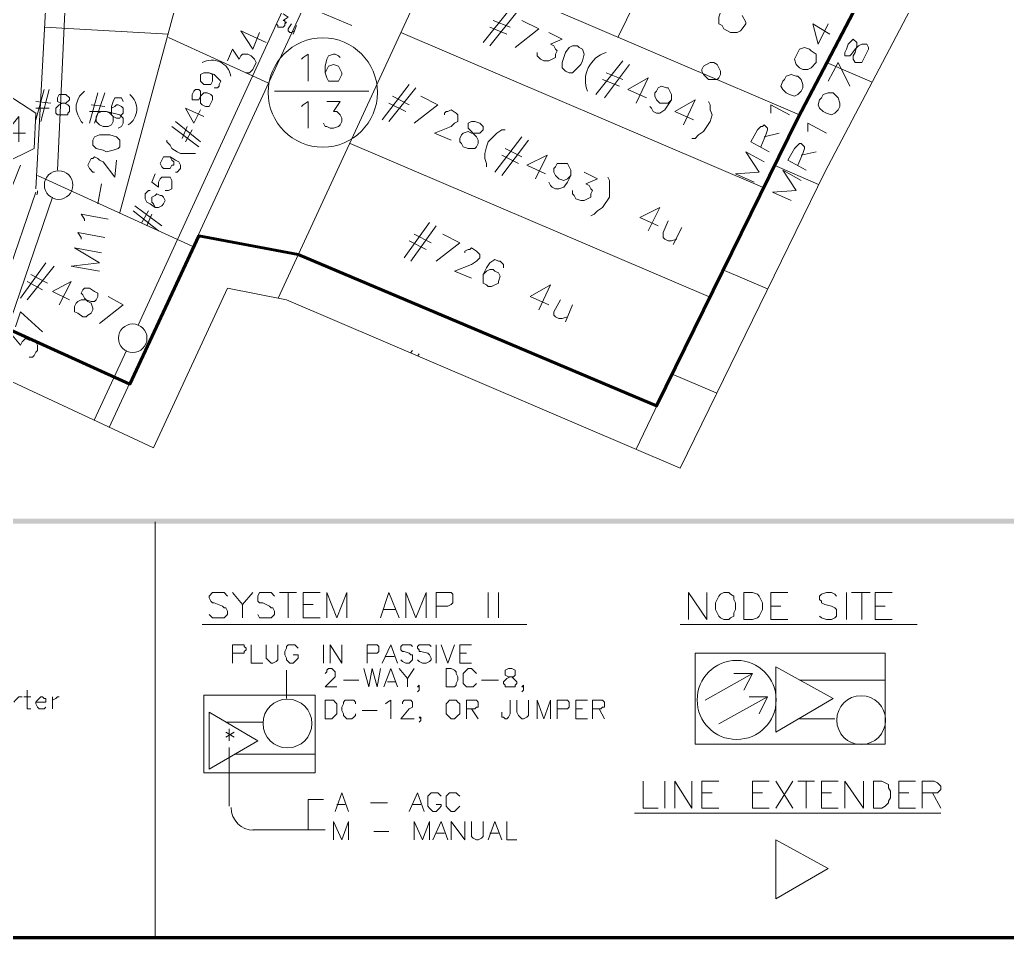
# Model space of a CAD drawing. Header units: millimetres. Extents: x 3.6 to 37.8, y 0.6 to 28.7.
# Drawn here: x 15.604 to 18.052, y 0.595 to 2.873 of the extents above; entities that cross this region are included whole.
import ezdxf

# ---------------------------------------------------------------- set-up
doc = ezdxf.new("R2010")
doc.units = ezdxf.units.MM
for name, color, linetype in [('PDF_0', 7, 'Continuous'), ('PDF_S45$BOUNDARY-NODE', 3, 'Continuous'), ('PDF_S45$Passives-TapOffs', 7, 'Continuous'), ('PDF_S45$POLE', 7, 'Continuous'), ('PDF_S45$strand', 7, 'Continuous'), ('PDF_S45$Symbols-EndOfLine', 7, 'Continuous'), ('PDF_S45$Symbols-SelfTerminating', 7, 'Continuous'), ('PDF_S45$Symbols-Terminator', 7, 'Continuous')]:
    doc.layers.add(name, color=color, linetype=linetype)
for name, color, linetype, true_color in [('PDF_S45$Actives-NodeReceiver', 104, 'Continuous', 0x009525), ('PDF_S45$LOTS', 254, 'Continuous', 0xdcdcdc), ('PDF_S45$ROAD', 8, 'Continuous', 0x808080), ('PDF_S45$SDU', 157, 'Continuous', 0x396472)]:
    doc.layers.add(name, color=color, linetype=linetype, true_color=true_color)

msp = doc.modelspace()

# ---------------------------------------------------------------- linework, layer by layer
at = {"layer": 'PDF_0', "lineweight": 0, "const_width": 0.00834}
msp.add_lwpolyline([(37.7648, 0.5988), (37.7648, 28.6993), (3.5681, 28.6993), (3.5681, 0.5988)], close=True, dxfattribs=at)
at = {"layer": 'PDF_0', "lineweight": 9}
for points in [[(19.7637, 7.9586), (18.7921, 5.7694), (19.3384, 4.1974), (19.7011, 3.8638), (19.4426, 3.5553), (19.2091, 3.2634), (18.7004, 3.5136), (18.5211, 3.1466), (18.0624, 3.3718), (17.979, 3.2175), (17.5995, 2.4961), (17.2409, 1.7622), (16.2652, 2.1792), (16.1192, 2.2084), (15.9358, 1.8123), (15.4979, 2.0166)], [(15.9399, 1.6288), (15.9399, 0.5988)]]:
    msp.add_lwpolyline(points, dxfattribs=at)
at = {"layer": 'PDF_0', "color": 8, "lineweight": 0, "true_color": 0x808080}
for points in [[(16.1192, 1.4453), (16.1109, 1.4537), (16.1026, 1.4537), (16.0901, 1.4537), (16.0817, 1.4537), (16.0734, 1.4453), (16.0734, 1.4411), (16.0775, 1.4328), (16.0817, 1.4286), (16.0859, 1.4286), (16.1067, 1.4203), (16.1109, 1.4161), (16.1151, 1.4161), (16.1192, 1.4078), (16.1192, 1.3995), (16.1109, 1.3911), (16.1026, 1.3911), (16.0901, 1.3911), (16.0817, 1.3911), (16.0734, 1.3995)], [(16.1318, 1.4537), (16.1568, 1.4245), (16.1568, 1.3911)], [(16.1818, 1.4537), (16.1568, 1.4245)], [(16.236, 1.4453), (16.2277, 1.4537), (16.2193, 1.4537), (16.2068, 1.4537), (16.1985, 1.4537), (16.1943, 1.4453), (16.1943, 1.4411), (16.1943, 1.4328), (16.1985, 1.4286), (16.2068, 1.4286), (16.2235, 1.4203), (16.2277, 1.4161), (16.2318, 1.4161), (16.236, 1.4078), (16.236, 1.3995), (16.2277, 1.3911), (16.2193, 1.3911), (16.2068, 1.3911), (16.1985, 1.3911), (16.1943, 1.3995)], [(16.2485, 1.4537), (16.2902, 1.4537)], [(16.2694, 1.4537), (16.2694, 1.3911)], [(16.3486, 1.3911), (16.3069, 1.3911), (16.3069, 1.4537), (16.3486, 1.4537)], [(16.3653, 1.3911), (16.3653, 1.4537), (16.3903, 1.3911), (16.4153, 1.4537), (16.4153, 1.3911)], [(16.4987, 1.3911), (16.5195, 1.4537), (16.5446, 1.3911)], [(16.5612, 1.3911), (16.5612, 1.4537), (16.5863, 1.3911), (16.6113, 1.4537), (16.6113, 1.3911)], [(16.6363, 1.3911), (16.6363, 1.4537), (16.6655, 1.4537), (16.6738, 1.4537), (16.678, 1.4495), (16.678, 1.4411), (16.678, 1.4328), (16.678, 1.4286), (16.6738, 1.4245), (16.6655, 1.4203), (16.6363, 1.4203)], [(16.7656, 1.4537), (16.7656, 1.3911)], [(16.7906, 1.4537), (16.7906, 1.3911)], [(17.2618, 1.3869), (17.2618, 1.4537), (17.3076, 1.3869), (17.3076, 1.4537)], [(17.5078, 1.3869), (17.4661, 1.3869), (17.4661, 1.4537), (17.5078, 1.4537)], [(17.6287, 1.4453), (17.6246, 1.4495), (17.6162, 1.4537), (17.6037, 1.4537), (17.5912, 1.4495), (17.587, 1.4453), (17.587, 1.437), (17.5912, 1.4328), (17.5912, 1.4286), (17.5995, 1.4245), (17.6162, 1.4203), (17.6246, 1.4161), (17.6287, 1.412), (17.6287, 1.4078), (17.6287, 1.3953), (17.6246, 1.3911), (17.6162, 1.3869), (17.6037, 1.3869), (17.5912, 1.3911), (17.587, 1.3953)], [(17.6537, 1.4537), (17.6537, 1.3869)], [(17.6663, 1.4537), (17.7121, 1.4537)], [(17.6913, 1.4537), (17.6913, 1.3869)], [(17.7663, 1.3869), (17.7246, 1.3869), (17.7246, 1.4537), (17.7663, 1.4537)], [(16.3069, 1.4245), (16.3319, 1.4245)], [(17.4661, 1.4203), (17.4911, 1.4203)], [(17.7246, 1.4203), (17.7496, 1.4203)], [(16.507, 1.412), (16.5362, 1.412)], [(16.0567, 1.3744), (16.8615, 1.3744)], [(17.2409, 1.3744), (17.8289, 1.3744)], [(16.1318, 1.2785), (16.1318, 1.3244), (16.1526, 1.3244), (16.1609, 1.3244), (16.1609, 1.3202), (16.1651, 1.3161), (16.1651, 1.3119), (16.1609, 1.3077), (16.1609, 1.3035), (16.1526, 1.3035), (16.1318, 1.3035)], [(16.1776, 1.3244), (16.1776, 1.2785), (16.2068, 1.2785)], [(16.2152, 1.3244), (16.2152, 1.291), (16.2193, 1.2869), (16.2235, 1.2827), (16.2277, 1.2785), (16.2318, 1.2785), (16.2402, 1.2827), (16.2443, 1.2869), (16.2443, 1.291), (16.2443, 1.3244)], [(16.2944, 1.3161), (16.2902, 1.3202), (16.286, 1.3244), (16.2819, 1.3244), (16.2735, 1.3244), (16.2694, 1.3244), (16.2652, 1.3202), (16.2652, 1.3161), (16.261, 1.3077), (16.261, 1.2994), (16.2652, 1.291), (16.2652, 1.2869), (16.2694, 1.2827), (16.2735, 1.2785), (16.2819, 1.2785), (16.286, 1.2827), (16.2902, 1.2869), (16.2944, 1.291), (16.2944, 1.2994), (16.2819, 1.2994)], [(16.3569, 1.3244), (16.3569, 1.2785)], [(16.3736, 1.2785), (16.3736, 1.3244), (16.4028, 1.2785), (16.4028, 1.3244)], [(16.4653, 1.2785), (16.4653, 1.3244), (16.4862, 1.3244), (16.4904, 1.3244), (16.4945, 1.3202), (16.4945, 1.3161), (16.4945, 1.3119), (16.4945, 1.3077), (16.4904, 1.3035), (16.4862, 1.3035), (16.4653, 1.3035)], [(16.5029, 1.2785), (16.5237, 1.3244), (16.5404, 1.2785)], [(16.5779, 1.3202), (16.5738, 1.3244), (16.5696, 1.3244), (16.5612, 1.3244), (16.5529, 1.3244), (16.5487, 1.3202), (16.5487, 1.3161), (16.5487, 1.3119), (16.5529, 1.3077), (16.5571, 1.3077), (16.5696, 1.3035), (16.5738, 1.2994), (16.5779, 1.2994), (16.5779, 1.291), (16.5779, 1.2869), (16.5738, 1.2827), (16.5696, 1.2785), (16.5612, 1.2785), (16.5529, 1.2827), (16.5487, 1.2869)], [(16.6238, 1.3202), (16.6196, 1.3244), (16.6113, 1.3244), (16.6029, 1.3244), (16.5946, 1.3244), (16.5904, 1.3202), (16.5904, 1.3161), (16.5946, 1.3119), (16.5946, 1.3077), (16.5988, 1.3077), (16.6155, 1.3035), (16.6196, 1.2994), (16.6238, 1.291), (16.6238, 1.2869), (16.6196, 1.2827), (16.6113, 1.2785), (16.6029, 1.2785), (16.5946, 1.2827), (16.5904, 1.2869)], [(16.6363, 1.3244), (16.6363, 1.2785)], [(16.6488, 1.3244), (16.6655, 1.2785), (16.6822, 1.3244)], [(16.7239, 1.2785), (16.6947, 1.2785), (16.6947, 1.3244), (16.7239, 1.3244)], [(16.6947, 1.3035), (16.7114, 1.3035)], [(16.5112, 1.2952), (16.5321, 1.2952)], [(16.2652, 1.191), (16.2652, 1.2618)], [(16.3611, 1.2535), (16.3653, 1.2577), (16.3653, 1.2618), (16.3694, 1.266), (16.3778, 1.266), (16.3819, 1.2618), (16.3861, 1.2577), (16.3861, 1.2535), (16.3861, 1.2493), (16.3861, 1.2452), (16.3819, 1.241), (16.3611, 1.2201), (16.3903, 1.2201)], [(16.457, 1.266), (16.4695, 1.2201), (16.4779, 1.266), (16.4904, 1.2201), (16.4987, 1.266)], [(16.507, 1.2201), (16.5237, 1.266), (16.5404, 1.2201)], [(16.5446, 1.266), (16.5654, 1.241), (16.5654, 1.2201)], [(16.5821, 1.266), (16.5654, 1.241)], [(16.7364, 1.2535), (16.7322, 1.2577), (16.728, 1.2618), (16.7239, 1.266), (16.7155, 1.266), (16.7114, 1.2618), (16.7072, 1.2577), (16.703, 1.2535), (16.703, 1.2452), (16.703, 1.2368), (16.703, 1.2285), (16.7072, 1.2243), (16.7114, 1.2201), (16.7155, 1.2201), (16.7239, 1.2201), (16.728, 1.2201), (16.7322, 1.2243), (16.7364, 1.2285)], [(17.3035, 1.1868), (17.4202, 1.2535), (17.3744, 1.2535)], [(17.4202, 1.2535), (17.3994, 1.2118)], [(16.407, 1.2368), (16.4445, 1.2368)], [(16.5154, 1.2327), (16.5362, 1.2327)], [(16.5946, 1.2201), (16.5904, 1.2201), (16.5946, 1.2243), (16.5946, 1.2201), (16.5946, 1.216), (16.5946, 1.2118), (16.5904, 1.2076)], [(16.7489, 1.2368), (16.7906, 1.2368)], [(16.8531, 1.2201), (16.849, 1.2201), (16.8531, 1.2243), (16.8531, 1.2201), (16.8531, 1.216), (16.8531, 1.2118), (16.849, 1.2076)], [(17.537, 1.2368), (17.7496, 1.2368)], [(15.623, 1.2118), (15.623, 1.1743), (15.623, 1.1659), (15.6272, 1.1659), (15.6314, 1.1659)], [(15.5897, 1.1826), (15.5938, 1.1868), (15.598, 1.191), (15.6022, 1.1951), (15.6105, 1.1951)], [(15.6147, 1.1951), (15.6314, 1.1951)], [(15.6439, 1.1826), (15.6689, 1.1826), (15.6689, 1.1868), (15.6689, 1.191), (15.6647, 1.191), (15.6606, 1.1951), (15.6564, 1.1951), (15.6522, 1.191), (15.6481, 1.1868), (15.6439, 1.1826), (15.6439, 1.1785), (15.6481, 1.1701), (15.6522, 1.1659), (15.6564, 1.1659), (15.6606, 1.1659), (15.6647, 1.1659), (15.6689, 1.1701)], [(15.6856, 1.1951), (15.6856, 1.1659)], [(15.6856, 1.1826), (15.6856, 1.1868), (15.6939, 1.191), (15.6981, 1.1951), (15.7023, 1.1951)], [(16.4362, 1.1785), (16.4362, 1.1826), (16.432, 1.1868), (16.4278, 1.1868), (16.4153, 1.1868), (16.4111, 1.1868), (16.407, 1.1826), (16.407, 1.1785), (16.4028, 1.1701), (16.4028, 1.1618), (16.407, 1.1534), (16.407, 1.1493), (16.4111, 1.1451), (16.4153, 1.1409), (16.4278, 1.1409), (16.432, 1.1451), (16.4362, 1.1493), (16.4362, 1.1534)], [(16.5112, 1.1785), (16.5154, 1.1826), (16.5237, 1.1868), (16.5237, 1.1409)], [(16.5529, 1.1785), (16.5529, 1.1826), (16.5571, 1.1868), (16.5612, 1.1868), (16.5696, 1.1868), (16.5738, 1.1868), (16.5779, 1.1826), (16.5779, 1.1785), (16.5779, 1.1743), (16.5779, 1.1701), (16.5696, 1.1659), (16.5487, 1.1409), (16.5821, 1.1409)], [(16.7114, 1.1409), (16.7114, 1.1868), (16.7322, 1.1868), (16.7364, 1.1868), (16.7405, 1.1826), (16.7405, 1.1785), (16.7405, 1.1743), (16.7405, 1.1701), (16.7364, 1.1701), (16.7322, 1.1659), (16.7114, 1.1659)], [(16.8198, 1.1868), (16.8198, 1.1534), (16.8156, 1.1451), (16.8114, 1.1409), (16.8073, 1.1409), (16.8031, 1.1451), (16.7989, 1.1451), (16.7989, 1.1534), (16.7989, 1.1576)], [(16.8365, 1.1868), (16.8365, 1.1576), (16.8406, 1.1493), (16.8448, 1.1451), (16.849, 1.1409), (16.8531, 1.1409), (16.8615, 1.1451), (16.8656, 1.1493), (16.8656, 1.1576), (16.8656, 1.1868)], [(16.8865, 1.1409), (16.8865, 1.1868), (16.9032, 1.1409), (16.9199, 1.1868), (16.9199, 1.1409)], [(16.9365, 1.1409), (16.9365, 1.1868), (16.9574, 1.1868), (16.9616, 1.1868), (16.9657, 1.1826), (16.9657, 1.1785), (16.9657, 1.1743), (16.9657, 1.1701), (16.9616, 1.1659), (16.9574, 1.1659), (16.9365, 1.1659)], [(17.0116, 1.1409), (16.9824, 1.1409), (16.9824, 1.1868), (17.0116, 1.1868)], [(17.0241, 1.1409), (17.0241, 1.1868), (17.0449, 1.1868), (17.0491, 1.1868), (17.0533, 1.1826), (17.0533, 1.1785), (17.0533, 1.1743), (17.0533, 1.1701), (17.0491, 1.1701), (17.0449, 1.1659), (17.0241, 1.1659)], [(17.3368, 1.1284), (17.4578, 1.1951)], [(17.4119, 1.1951), (17.4578, 1.1951), (17.4369, 1.1534)], [(16.4528, 1.1618), (16.4904, 1.1618)], [(16.7239, 1.1659), (16.7405, 1.1409)], [(16.9824, 1.1659), (16.9991, 1.1659)], [(17.0408, 1.1659), (17.0533, 1.1409)], [(16.2068, 1.1326), (16.1151, 1.1326)], [(16.5988, 1.1451), (16.5988, 1.1409), (16.5946, 1.1451), (16.5988, 1.1451), (16.5988, 1.1409), (16.5988, 1.1368), (16.5946, 1.1326)], [(17.6246, 1.1409), (17.537, 1.1409)], [(16.1151, 1.1076), (16.1359, 1.0951)], [(16.1359, 1.1076), (16.1151, 1.0951)], [(16.1234, 1.1159), (16.1234, 1.0867)], [(16.1234, 0.9241), (16.1234, 1.07)], [(16.1359, 1.0534), (16.3361, 1.0534)], [(17.1492, 0.9866), (17.1492, 0.9199), (17.1867, 0.9199)], [(17.2034, 0.9866), (17.2034, 0.9199)], [(17.2284, 0.9199), (17.2284, 0.9866), (17.2701, 0.9199), (17.2701, 0.9866)], [(17.3368, 0.9199), (17.2951, 0.9199), (17.2951, 0.9866), (17.3368, 0.9866)], [(17.4619, 0.9199), (17.4202, 0.9199), (17.4202, 0.9866), (17.4619, 0.9866)], [(17.4786, 0.9866), (17.5203, 0.9199)], [(17.5203, 0.9866), (17.4786, 0.9199)], [(17.5328, 0.9866), (17.5745, 0.9866)], [(17.5537, 0.9866), (17.5537, 0.9199)], [(17.6329, 0.9199), (17.5912, 0.9199), (17.5912, 0.9866), (17.6329, 0.9866)], [(17.6496, 0.9199), (17.6496, 0.9866), (17.6954, 0.9199), (17.6954, 0.9866)], [(17.8247, 0.9199), (17.783, 0.9199), (17.783, 0.9866), (17.8247, 0.9866)], [(17.8414, 0.9199), (17.8414, 0.9866), (17.8706, 0.9866), (17.8789, 0.9825), (17.8831, 0.9783), (17.8873, 0.9741), (17.8873, 0.9658), (17.8831, 0.9616), (17.8789, 0.9574), (17.8706, 0.9574), (17.8414, 0.9574)], [(16.3861, 0.9116), (16.4028, 0.9574), (16.4195, 0.9116)], [(16.5696, 0.9116), (16.5904, 0.9574), (16.6071, 0.9116)], [(16.6488, 0.9491), (16.6446, 0.9533), (16.6405, 0.9574), (16.6363, 0.9574), (16.628, 0.9574), (16.6238, 0.9574), (16.6196, 0.9533), (16.6155, 0.9491), (16.6155, 0.9408), (16.6155, 0.9283), (16.6155, 0.9241), (16.6196, 0.9199), (16.6238, 0.9158), (16.628, 0.9116), (16.6363, 0.9116), (16.6405, 0.9158), (16.6446, 0.9199), (16.6488, 0.9241), (16.6488, 0.9283), (16.6363, 0.9283)], [(16.6947, 0.9491), (16.6905, 0.9533), (16.6863, 0.9574), (16.6822, 0.9574), (16.6738, 0.9574), (16.6697, 0.9574), (16.6655, 0.9533), (16.6613, 0.9491), (16.6613, 0.9408), (16.6613, 0.9283), (16.6613, 0.9241), (16.6655, 0.9199), (16.6697, 0.9158), (16.6738, 0.9116), (16.6822, 0.9116), (16.6863, 0.9158), (16.6905, 0.9199), (16.6947, 0.9241)], [(17.2951, 0.9574), (17.3202, 0.9574)], [(17.4202, 0.9574), (17.4453, 0.9574)], [(17.5912, 0.9574), (17.6162, 0.9574)], [(17.783, 0.9574), (17.808, 0.9574)], [(17.8664, 0.9574), (17.8873, 0.9199)], [(16.3569, 0.9408), (16.3194, 0.9408), (16.3194, 0.8657)], [(16.4737, 0.9324), (16.5154, 0.9324)], [(16.3903, 0.9283), (16.4111, 0.9283)], [(16.5779, 0.9283), (16.5988, 0.9283)], [(17.1283, 0.9074), (17.8873, 0.9074)], [(16.3819, 0.8407), (16.3819, 0.8866), (16.4028, 0.8407), (16.4195, 0.8866), (16.4195, 0.8407)], [(16.5821, 0.8407), (16.5821, 0.8866), (16.6029, 0.8407), (16.6196, 0.8866), (16.6196, 0.8407)], [(16.628, 0.8407), (16.6488, 0.8866), (16.6655, 0.8407)], [(16.6738, 0.8407), (16.6738, 0.8866), (16.7072, 0.8407), (16.7072, 0.8866)], [(16.7239, 0.8866), (16.7239, 0.8574), (16.7239, 0.849), (16.728, 0.8449), (16.7364, 0.8407), (16.7405, 0.8407), (16.7489, 0.8449), (16.7531, 0.849), (16.7531, 0.8574), (16.7531, 0.8866)], [(16.7656, 0.8407), (16.7822, 0.8866), (16.7989, 0.8407)], [(16.8114, 0.8866), (16.8114, 0.8407), (16.8365, 0.8407)], [(16.1818, 0.8657), (16.3611, 0.8657)], [(16.482, 0.8615), (16.5195, 0.8615)], [(16.6363, 0.8574), (16.6572, 0.8574)], [(16.7697, 0.8574), (16.7906, 0.8574)]]:
    msp.add_lwpolyline(points, dxfattribs=at)
for points in [[(17.3493, 1.4537), (17.341, 1.4495), (17.3368, 1.4453), (17.3327, 1.437), (17.3285, 1.4286), (17.3285, 1.412), (17.3327, 1.4036), (17.3368, 1.3953), (17.341, 1.3911), (17.3493, 1.3869), (17.3619, 1.3869), (17.366, 1.3911), (17.3744, 1.3953), (17.3744, 1.4036), (17.3785, 1.412), (17.3785, 1.4286), (17.3744, 1.437), (17.3744, 1.4453), (17.366, 1.4495), (17.3619, 1.4537)], [(17.3994, 1.3869), (17.3994, 1.4537), (17.4202, 1.4537), (17.4327, 1.4495), (17.4369, 1.4453), (17.4411, 1.437), (17.4453, 1.4286), (17.4453, 1.412), (17.4411, 1.4036), (17.4369, 1.3953), (17.4327, 1.3911), (17.4202, 1.3869)], [(17.7496, 1.0784), (17.2785, 1.0784), (17.2785, 1.3035), (17.7496, 1.3035)], [(16.6613, 1.2201), (16.6613, 1.266), (16.6738, 1.266), (16.6822, 1.2618), (16.6863, 1.2577), (16.6863, 1.2535), (16.6905, 1.2452), (16.6905, 1.2368), (16.6863, 1.2285), (16.6863, 1.2243), (16.6822, 1.2201), (16.6738, 1.2201)], [(16.8156, 1.266), (16.8073, 1.2618), (16.8073, 1.2577), (16.8073, 1.2535), (16.8073, 1.2493), (16.8156, 1.2452), (16.8239, 1.2452), (16.8281, 1.241), (16.8323, 1.2368), (16.8365, 1.2327), (16.8365, 1.2285), (16.8323, 1.2243), (16.8323, 1.2201), (16.8239, 1.2201), (16.8156, 1.2201), (16.8073, 1.2201), (16.8073, 1.2243), (16.8031, 1.2285), (16.8031, 1.2327), (16.8073, 1.2368), (16.8114, 1.241), (16.8198, 1.2452), (16.8281, 1.2452), (16.8323, 1.2493), (16.8323, 1.2535), (16.8323, 1.2577), (16.8323, 1.2618), (16.8239, 1.266)], [(17.4786, 1.2702), (17.4786, 1.1076), (17.6204, 1.191)], [(16.3361, 1.0075), (16.0609, 1.0075), (16.0609, 1.1993), (16.3361, 1.1993)], [(16.3611, 1.1409), (16.3611, 1.1868), (16.3778, 1.1868), (16.3819, 1.1868), (16.3861, 1.1826), (16.3903, 1.1785), (16.3903, 1.1701), (16.3903, 1.1618), (16.3903, 1.1534), (16.3861, 1.1493), (16.3819, 1.1451), (16.3778, 1.1409)], [(16.6738, 1.1868), (16.6697, 1.1868), (16.6655, 1.1826), (16.6613, 1.1785), (16.6613, 1.1701), (16.6613, 1.1618), (16.6613, 1.1534), (16.6655, 1.1493), (16.6697, 1.1451), (16.6738, 1.1409), (16.6822, 1.1409), (16.6863, 1.1451), (16.6905, 1.1493), (16.6947, 1.1534), (16.6947, 1.1618), (16.6947, 1.1701), (16.6947, 1.1785), (16.6905, 1.1826), (16.6863, 1.1868), (16.6822, 1.1868)], [(16.0734, 1.0158), (16.0734, 1.1576), (16.1943, 1.0867)], [(17.7205, 0.9199), (17.7205, 0.9866), (17.7413, 0.9866), (17.7496, 0.9825), (17.758, 0.9783), (17.758, 0.97), (17.7622, 0.9616), (17.7622, 0.9449), (17.758, 0.9366), (17.758, 0.9324), (17.7496, 0.9241), (17.7413, 0.9199)], [(17.6079, 0.7698), (17.4786, 0.8407), (17.4786, 0.6947)]]:
    msp.add_lwpolyline(points, close=True, dxfattribs=at)
for points in [[(17.4792, 1.1878, 1), (17.2833, 1.1878, 1)], [(16.2074, 1.1294, 1), (16.3283, 1.1294, 1)], [(17.7503, 1.1377, 1), (17.6294, 1.1377, 1)]]:
    msp.add_lwpolyline(points, format="xyb", close=True, dxfattribs=at)
msp.add_arc((16.1845, 0.9209), 0.0563, 180, 270, dxfattribs=at)
at = {"layer": 'PDF_0', "transparency": 33554559}
for points in [[(3.5681, 1.6371), (3.5681, 1.6246), (37.7648, 1.6371)], [(3.5681, 1.6246), (37.7648, 1.6371), (37.7648, 1.6246)]]:
    msp.add_solid(points, dxfattribs=at)
at = {"layer": 'PDF_S45$Actives-NodeReceiver', "lineweight": 18}
for points in [[(17.6079, 2.8631), (17.5829, 2.813), (17.5703, 2.8631), (17.612, 2.838)], [(17.6079, 2.7213), (17.6329, 2.7672), (17.6621, 2.7088)], [(17.4661, 2.6421), (17.4661, 2.6629), (17.512, 2.6379)], [(17.4619, 2.5462), (17.4161, 2.5712), (17.4327, 2.6004), (17.4411, 2.6087), (17.4453, 2.6087), (17.4494, 2.6129), (17.4578, 2.6045), (17.4578, 2.6004), (17.4536, 2.5879), (17.4411, 2.5587)], [(17.5578, 2.5962), (17.5578, 2.617), (17.6037, 2.592)], [(17.4869, 2.592), (17.4494, 2.5837)], [(17.4244, 2.4711), (17.3785, 2.4919), (17.4369, 2.4961), (17.4036, 2.5462), (17.4494, 2.5211)], [(17.5537, 2.5003), (17.5078, 2.5253), (17.5245, 2.5545), (17.537, 2.567), (17.5412, 2.567), (17.5495, 2.5587), (17.5495, 2.5545), (17.5453, 2.542), (17.5328, 2.5128)], [(17.5787, 2.5462), (17.5412, 2.5378)], [(17.5161, 2.4252), (17.4703, 2.4461), (17.5286, 2.4502), (17.4953, 2.5003), (17.5412, 2.4753)]]:
    msp.add_lwpolyline(points, dxfattribs=at)
for points in [[(17.6537, 2.8005), (17.6579, 2.813), (17.6704, 2.8255), (17.6788, 2.8172), (17.6788, 2.8089), (17.6746, 2.7922), (17.6704, 2.7838), (17.6704, 2.7755), (17.6746, 2.7672), (17.6913, 2.7672), (17.708, 2.8005), (17.708, 2.8047), (17.7038, 2.813), (17.6913, 2.813), (17.6829, 2.8089), (17.6746, 2.8005), (17.6663, 2.788), (17.6621, 2.7838), (17.6496, 2.7838), (17.6496, 2.7922)], [(17.5245, 2.7755), (17.537, 2.8005), (17.5495, 2.8047), (17.562, 2.8005), (17.5662, 2.7963), (17.5787, 2.788), (17.5787, 2.7672), (17.5662, 2.7546), (17.5578, 2.7505), (17.5453, 2.7505), (17.537, 2.7546), (17.5286, 2.763)], [(17.4953, 2.7213), (17.4995, 2.7255), (17.5036, 2.7338), (17.5161, 2.738), (17.5286, 2.7338), (17.5328, 2.7338), (17.5412, 2.7255), (17.5453, 2.7129), (17.5453, 2.7046), (17.5412, 2.6963), (17.5328, 2.6879), (17.5245, 2.6838), (17.512, 2.6879), (17.5036, 2.6921), (17.4953, 2.7004), (17.4911, 2.7088)], [(17.587, 2.6754), (17.5912, 2.6796), (17.5954, 2.6879), (17.6079, 2.6921), (17.6204, 2.6921), (17.6329, 2.6796), (17.6371, 2.6671), (17.6371, 2.6587), (17.6329, 2.6504), (17.6246, 2.6421), (17.6162, 2.6379), (17.6037, 2.6421), (17.5954, 2.6462), (17.587, 2.6546), (17.5829, 2.6629)]]:
    msp.add_lwpolyline(points, close=True, dxfattribs=at)
at = {"layer": 'PDF_S45$BOUNDARY-NODE', "lineweight": 60}
msp.add_lwpolyline([(14.5573, 3.3408), (14.5514, 3.2217), (14.4972, 2.2209), (15.2936, 2.1792), (15.5355, 2.125), (15.8774, 1.9707), (16.0484, 2.3377), (16.2944, 2.2918), (17.1826, 1.9165), (17.5328, 2.6296), (17.8706, 3.2759), (17.9843, 3.2273)], dxfattribs=at)
at = {"layer": 'PDF_S45$LOTS', "lineweight": 0}
for points in [[(17.7205, 4.1224), (17.0866, 2.8297)], [(15.8524, 2.396), (16.1776, 3.6011)], [(17.1322, 1.8092), (17.3452, 2.2543), (17.6704, 2.8923), (18.0082, 3.5261)], [(16.6321, 3.0257), (17.537, 2.6379)], [(15.9733, 2.838), (15.6647, 2.8547)], [(16.5487, 2.8422), (17.4453, 2.4586)], [(15.9733, 2.8297), (16.2193, 2.7171)], [(17.7168, 2.7191), (17.6037, 2.7672)], [(16.4236, 2.567), (17.3118, 2.1875)], [(17.5844, 2.4652), (17.4744, 2.5128)], [(15.6481, 2.4878), (16.0317, 2.3126)], [(16.2944, 2.2918), (17.1826, 1.9165)], [(17.4573, 2.2067), (17.3452, 2.2543)], [(15.8774, 1.9707), (15.5355, 2.125)], [(17.3306, 1.949), (17.2201, 1.9957)]]:
    msp.add_lwpolyline(points, dxfattribs=at)
at = {"layer": 'PDF_S45$Passives-TapOffs', "lineweight": 9}
msp.add_lwpolyline([(15.6397, 2.5545), (15.5647, 2.517), (15.4938, 2.5628), (15.4979, 2.6504), (15.573, 2.6879), (15.6439, 2.6421)], close=True, dxfattribs=at)
msp.add_lwpolyline([(15.6189, 2.592), (15.5688, 2.592), (15.6022, 2.6337), (15.6022, 2.5712)], dxfattribs=at)
at = {"layer": 'PDF_S45$POLE', "lineweight": 0}
for points in [[(15.8274, 2.6421), (15.8357, 2.6337), (15.8357, 2.6212), (15.8315, 2.6129), (15.8232, 2.6087), (15.8107, 2.6087), (15.8023, 2.6129), (15.794, 2.6212), (15.794, 2.6337), (15.7982, 2.6421), (15.8065, 2.6462), (15.819, 2.6462)], [(15.7857, 2.5628), (15.7857, 2.5753), (15.7898, 2.5837), (15.8023, 2.5879), (15.8274, 2.5879), (15.844, 2.5837), (15.8524, 2.5753), (15.8524, 2.5587), (15.8482, 2.5545), (15.8357, 2.5503), (15.819, 2.5462), (15.8107, 2.5503), (15.794, 2.5545)]]:
    msp.add_lwpolyline(points, close=True, dxfattribs=at)
for points in [[(15.819, 2.6462), (15.8524, 2.6379), (15.8607, 2.6296), (15.8607, 2.617), (15.8565, 2.6087), (15.8482, 2.6045)], [(15.7898, 2.4961), (15.7857, 2.4961), (15.7773, 2.5045), (15.7731, 2.5128), (15.7815, 2.5295), (15.7857, 2.5295), (15.7898, 2.5336), (15.7982, 2.5295), (15.8023, 2.5253), (15.8107, 2.5211), (15.8399, 2.4836), (15.844, 2.5253)], [(15.8065, 2.4669), (15.7982, 2.4169)], [(15.7648, 2.3752), (15.7648, 2.3794), (15.7565, 2.3919), (15.8232, 2.3794)], [(15.7565, 2.3293), (15.7565, 2.3335), (15.7481, 2.346), (15.8148, 2.3335)], [(15.8023, 2.2501), (15.7315, 2.2626), (15.8023, 2.2709), (15.7398, 2.3085), (15.8065, 2.296)]]:
    msp.add_lwpolyline(points, dxfattribs=at)
for centre in [(15.7007, 2.4638), (15.8842, 2.0843)]:
    msp.add_circle(centre, 0.0354, dxfattribs=at)
at = {"layer": 'PDF_S45$ROAD', "lineweight": 0}
msp.add_lwpolyline([(16.1195, 10.7875, 0.31169), (16.0942, 10.7566), (15.6439, 2.4544)], format="xyb", dxfattribs=at)
for points in [[(15.8263, 1.8633), (17.5703, 5.6318)], [(16.245, 2.1833), (17.2326, 4.3225)], [(15.6439, 2.4461), (15.4964, 2.0169)]]:
    msp.add_lwpolyline(points, dxfattribs=at)
msp.add_arc((15.6132, 2.4513), 0.0354, 341.1253, 356.9076, dxfattribs=at)
at = {"layer": 'PDF_S45$SDU', "lineweight": 0}
for points in [[(16.7531, 2.8172), (16.8198, 2.9006)], [(16.7697, 2.8089), (16.8365, 2.8923)], [(17.3952, 2.8839), (17.4036, 2.8672), (17.4036, 2.8631), (17.3952, 2.8506), (17.391, 2.8464), (17.3827, 2.8422), (17.366, 2.8422), (17.3493, 2.8506), (17.3452, 2.8589), (17.3368, 2.8631), (17.3368, 2.8797), (17.341, 2.8923), (17.3577, 2.9006), (17.3619, 2.9006)], [(16.2568, 2.8881), (16.2694, 2.8797), (16.2568, 2.8714), (16.261, 2.8714), (16.261, 2.8672), (16.2652, 2.8672), (16.261, 2.8631), (16.261, 2.8589), (16.2568, 2.8547), (16.2443, 2.8547), (16.2443, 2.8589), (16.2402, 2.8631)], [(16.8198, 2.8547), (16.7781, 2.8714)], [(16.849, 2.8714), (16.8907, 2.8506), (16.8323, 2.8047)], [(16.286, 2.8464), (16.2777, 2.8422), (16.2735, 2.8422), (16.2694, 2.8464), (16.2694, 2.8506), (16.2777, 2.8631)], [(16.2819, 2.838), (16.2902, 2.8589)], [(16.8114, 2.838), (16.7697, 2.8547)], [(16.9157, 2.8422), (16.949, 2.8255), (16.9199, 2.813), (16.9282, 2.8089), (16.9324, 2.8005), (16.9365, 2.7963), (16.9324, 2.788), (16.9324, 2.7797), (16.9157, 2.7713), (16.9032, 2.7713), (16.8948, 2.7755), (16.8865, 2.7838), (16.8865, 2.7922)], [(17.0324, 2.6879), (17.0992, 2.7713)], [(16.0734, 2.7421), (16.0859, 2.738), (16.1026, 2.7213), (16.0984, 2.7129), (16.0984, 2.7088), (16.0942, 2.7046), (16.0859, 2.7046)], [(17.0533, 2.6796), (17.1158, 2.763)], [(17.0992, 2.7255), (17.0575, 2.7421)], [(17.0908, 2.7088), (17.0491, 2.7255)], [(17.1575, 2.6796), (17.1117, 2.7004), (17.1617, 2.7296), (17.1325, 2.6671)], [(15.6439, 2.6254), (15.6647, 2.7004)], [(15.6564, 2.6212), (15.6772, 2.7004)], [(15.7606, 2.617), (15.7565, 2.6212), (15.7481, 2.6379), (15.744, 2.6504), (15.744, 2.6629), (15.7481, 2.6754), (15.7523, 2.6838), (15.7648, 2.6963)], [(16.5029, 2.6254), (16.5696, 2.7129)], [(16.5195, 2.6212), (16.5863, 2.7046)], [(15.6814, 2.6671), (15.6439, 2.6712)], [(15.7773, 2.617), (15.7982, 2.6921)], [(15.7898, 2.617), (15.8148, 2.6921)], [(15.8315, 2.6546), (15.8315, 2.6379), (15.8357, 2.6337), (15.844, 2.6296), (15.8524, 2.6296), (15.8565, 2.6379), (15.8607, 2.6421), (15.8607, 2.6546), (15.8565, 2.6587), (15.8482, 2.6629), (15.844, 2.6629), (15.8399, 2.6587), (15.8315, 2.6546), (15.8315, 2.6587), (15.8357, 2.6712), (15.8399, 2.6796), (15.8565, 2.6796), (15.8607, 2.6712)], [(16.5696, 2.6629), (16.5279, 2.6838)], [(16.5988, 2.6838), (16.6405, 2.6629), (16.5821, 2.617)], [(17.2201, 2.6754), (17.2034, 2.6504), (17.1909, 2.6421), (17.1826, 2.6421), (17.1742, 2.6462), (17.17, 2.6546), (17.1659, 2.6587)], [(17.2743, 2.6254), (17.2284, 2.6462), (17.2785, 2.6754), (17.2493, 2.6129)], [(17.3118, 2.6712), (17.316, 2.6629), (17.316, 2.6504), (17.3202, 2.6379), (17.316, 2.6212), (17.2993, 2.5962), (17.2868, 2.5879), (17.2785, 2.5795), (17.2701, 2.5795)], [(15.6772, 2.6546), (15.6439, 2.6546)], [(15.8107, 2.6462), (15.7773, 2.6462)], [(15.8148, 2.6587), (15.7815, 2.6629)], [(16.0525, 2.6504), (16.0358, 2.617), (16.015, 2.6546), (16.0609, 2.6337)], [(16.5612, 2.6462), (16.5195, 2.6671)], [(16.6572, 2.6379), (16.6572, 2.6421), (16.6613, 2.6462), (16.6655, 2.6462), (16.6738, 2.6504), (16.6863, 2.6421), (16.6905, 2.6379), (16.6905, 2.6212), (16.6822, 2.617), (16.6738, 2.6087), (16.6321, 2.592), (16.6738, 2.5753)], [(16.0525, 2.5712), (15.99, 2.6212)], [(16.0484, 2.5587), (15.9816, 2.6087)], [(16.0192, 2.6087), (16.0067, 2.5795)], [(16.0317, 2.6004), (16.015, 2.5712)], [(16.7614, 2.5086), (16.7614, 2.517), (16.7572, 2.5295), (16.7572, 2.542), (16.7614, 2.5587), (16.7656, 2.5712), (16.7864, 2.592), (16.7989, 2.6004), (16.8073, 2.6004)], [(16.04, 2.542), (16.0025, 2.542), (15.9941, 2.5462), (15.9816, 2.5545), (15.9775, 2.5628), (15.9691, 2.5712), (15.9691, 2.5753)], [(16.7822, 2.4961), (16.849, 2.5837)], [(16.7989, 2.4878), (16.8656, 2.5753)], [(16.849, 2.5336), (16.8073, 2.5545)], [(15.9775, 2.5336), (15.99, 2.5253), (15.9983, 2.5211), (16.0025, 2.5128), (16.0025, 2.5045), (15.9941, 2.4961), (15.99, 2.4961)], [(16.8406, 2.517), (16.7989, 2.5378)], [(16.9073, 2.4919), (16.8615, 2.5128), (16.9115, 2.5378), (16.8823, 2.4794)], [(15.965, 2.4502), (15.9733, 2.4502), (15.9816, 2.4544), (15.9816, 2.4753), (15.9775, 2.4836), (15.9566, 2.4836), (15.9525, 2.4794), (15.9483, 2.4711), (15.9483, 2.4586), (15.9316, 2.4711), (15.9399, 2.4919)], [(16.9699, 2.4878), (16.9616, 2.4711), (16.9532, 2.4586), (16.9407, 2.4544), (16.9324, 2.4544), (16.924, 2.4586), (16.9199, 2.4628), (16.9157, 2.4711)], [(17.0032, 2.4961), (17.0366, 2.4794), (17.0074, 2.4669), (17.0158, 2.4628), (17.0199, 2.4544), (17.0241, 2.4502), (17.0199, 2.4419), (17.0199, 2.4336), (17.0032, 2.4252), (16.9949, 2.4252), (16.9824, 2.4294), (16.9782, 2.4377), (16.9741, 2.4419), (16.9741, 2.4502)], [(17.0616, 2.4836), (17.0658, 2.4753), (17.0658, 2.4336), (17.0491, 2.4085), (17.0366, 2.4002), (17.0283, 2.3919), (17.0199, 2.3877)], [(15.9399, 2.4085), (15.9274, 2.4169), (15.9191, 2.4211), (15.9149, 2.4294), (15.9149, 2.4419), (15.9233, 2.4502), (15.9274, 2.4502)], [(15.9483, 2.3502), (15.8857, 2.4002)], [(15.9566, 2.3627), (15.8899, 2.4127)], [(15.9233, 2.4002), (15.9066, 2.371)], [(17.1867, 2.3627), (17.1409, 2.3835), (17.1909, 2.4085), (17.1617, 2.3502)], [(15.9316, 2.3919), (15.9191, 2.3627)], [(17.2326, 2.3293), (17.2201, 2.3252), (17.2117, 2.3252), (17.2034, 2.3293), (17.1992, 2.3335), (17.1992, 2.346), (17.2117, 2.3752)], [(16.5571, 2.2835), (16.6196, 2.371)], [(16.5738, 2.2751), (16.6363, 2.3627)], [(17.2242, 2.3168), (17.2451, 2.3585)], [(16.6238, 2.321), (16.5821, 2.3418)], [(16.653, 2.3418), (16.6947, 2.321), (16.6363, 2.2751)], [(16.6113, 2.3043), (16.5696, 2.3252)], [(16.7072, 2.296), (16.7072, 2.3001), (16.7155, 2.3043), (16.7197, 2.3043), (16.7239, 2.3085), (16.7364, 2.3001), (16.7447, 2.2918), (16.7447, 2.2835), (16.7364, 2.2751), (16.7239, 2.2668), (16.6822, 2.2501), (16.7239, 2.2334)], [(16.7531, 2.2418), (16.7614, 2.2584), (16.7697, 2.2709), (16.7822, 2.2793), (16.7906, 2.2751), (16.7948, 2.2751), (16.8031, 2.2668), (16.8031, 2.2584)], [(15.6064, 2.1834), (15.6689, 2.2709)], [(15.623, 2.1792), (15.6898, 2.2626)], [(15.6731, 2.2209), (15.6314, 2.2418)], [(15.6606, 2.2042), (15.623, 2.2251)], [(15.7273, 2.1792), (15.6856, 2.2001), (15.7315, 2.2251), (15.7023, 2.1667)], [(16.9157, 2.1667), (16.8698, 2.1875), (16.9199, 2.2167), (16.8907, 2.1542)], [(15.8232, 2.1875), (15.8607, 2.1667), (15.8023, 2.1208)], [(16.9616, 2.1375), (16.949, 2.1333), (16.9407, 2.1333), (16.9324, 2.1375), (16.9282, 2.1417), (16.9282, 2.15), (16.9449, 2.1792)], [(16.9574, 2.125), (16.9741, 2.1667)], [(16.5732, 2.0478), (16.5779, 2.0541)], [(16.5906, 2.0404), (16.5946, 2.0458)]]:
    msp.add_lwpolyline(points, dxfattribs=at)
for points in [[(16.9866, 2.8089), (16.9907, 2.8047), (16.9991, 2.8005), (17.0032, 2.788), (16.9991, 2.7713), (16.9949, 2.763), (16.9741, 2.7421), (16.9657, 2.7421), (16.9574, 2.7463), (16.949, 2.7546), (16.949, 2.7672), (16.9574, 2.7922), (16.9657, 2.8047), (16.9741, 2.8089)], [(17.2951, 2.7505), (17.2993, 2.7588), (17.316, 2.7672), (17.3243, 2.7672), (17.3327, 2.763), (17.341, 2.7463), (17.341, 2.738), (17.3368, 2.7296), (17.3327, 2.7255), (17.3118, 2.7255), (17.2993, 2.738), (17.2951, 2.7463)], [(16.0817, 2.738), (16.0817, 2.7213), (16.0775, 2.7129), (16.0609, 2.7129), (16.0525, 2.7213), (16.0525, 2.738), (16.0609, 2.7421), (16.0734, 2.7421)], [(16.0317, 2.6879), (16.0358, 2.6963), (16.04, 2.7004), (16.0484, 2.7004), (16.0525, 2.6963), (16.0525, 2.6671), (16.0567, 2.6629), (16.065, 2.6587), (16.0734, 2.6587), (16.0817, 2.6754), (16.0817, 2.6838), (16.0775, 2.6879), (16.0692, 2.6921), (16.0609, 2.6921), (16.0525, 2.6838), (16.0484, 2.6754), (16.0317, 2.6754)], [(17.2117, 2.6671), (17.1909, 2.6671), (17.1826, 2.6754), (17.1784, 2.6838), (17.1784, 2.6921), (17.1826, 2.6963), (17.1867, 2.7046), (17.1951, 2.7088), (17.2076, 2.7046), (17.2117, 2.7046), (17.2201, 2.6879), (17.2201, 2.6754)], [(15.7023, 2.6879), (15.7189, 2.6879), (15.7273, 2.6796), (15.7273, 2.6754), (15.7189, 2.6671), (15.7106, 2.6671), (15.7023, 2.6629), (15.6939, 2.6546), (15.6939, 2.6421), (15.6981, 2.6379), (15.7231, 2.6379), (15.7231, 2.6421), (15.7273, 2.6462), (15.7273, 2.6587), (15.7231, 2.6629), (15.7148, 2.6671), (15.7064, 2.6671), (15.6981, 2.6712), (15.6981, 2.6796)], [(16.7322, 2.6212), (16.7447, 2.617), (16.7531, 2.6087), (16.7531, 2.6004), (16.7447, 2.592), (16.7239, 2.592), (16.7155, 2.5962), (16.703, 2.592), (16.6989, 2.5879), (16.6947, 2.5795), (16.6947, 2.5712), (16.6989, 2.567), (16.703, 2.5587), (16.7155, 2.5545), (16.7322, 2.5545), (16.7364, 2.5587), (16.7405, 2.567), (16.7405, 2.5753), (16.7364, 2.5837), (16.7155, 2.6045), (16.7155, 2.617), (16.7239, 2.6212)], [(15.9816, 2.5253), (15.9858, 2.5211), (15.9858, 2.5128), (15.9816, 2.5128), (15.9775, 2.5045), (15.9608, 2.5045), (15.9566, 2.5086), (15.9525, 2.517), (15.9608, 2.5336), (15.9775, 2.5336)], [(16.9616, 2.4794), (16.9532, 2.4753), (16.9407, 2.4794), (16.9324, 2.4878), (16.9282, 2.4961), (16.9282, 2.5045), (16.9324, 2.5086), (16.9365, 2.517), (16.9616, 2.517), (16.9699, 2.5003), (16.9699, 2.4878)], [(15.9358, 2.4169), (15.9316, 2.4211), (15.9316, 2.4336), (15.9399, 2.4377), (15.9441, 2.4419), (15.9525, 2.4377), (15.9566, 2.4377), (15.9608, 2.4336), (15.965, 2.4252), (15.9608, 2.4169), (15.9566, 2.4127), (15.9483, 2.4085), (15.9399, 2.4085)], [(16.7614, 2.2501), (16.7697, 2.2543), (16.7781, 2.2543), (16.7822, 2.2501), (16.7906, 2.2459), (16.7948, 2.2376), (16.7906, 2.2251), (16.7906, 2.2209), (16.7739, 2.2126), (16.7656, 2.2126), (16.7614, 2.2167), (16.7531, 2.2209), (16.7531, 2.2418)], [(15.7773, 2.2084), (15.7898, 2.2001), (15.7982, 2.1959), (15.7982, 2.1875), (15.794, 2.1792), (15.7898, 2.175), (15.7815, 2.175), (15.769, 2.1792), (15.7565, 2.1792), (15.7481, 2.175), (15.744, 2.1709), (15.7398, 2.1625), (15.7398, 2.15), (15.7481, 2.1459), (15.7606, 2.1375), (15.769, 2.1375), (15.7731, 2.1417), (15.7815, 2.1459), (15.7857, 2.1542), (15.7857, 2.1584), (15.7815, 2.1709), (15.7731, 2.175), (15.7648, 2.1834), (15.7606, 2.1917), (15.7565, 2.1959), (15.7606, 2.2042), (15.7648, 2.2084)]]:
    msp.add_lwpolyline(points, close=True, dxfattribs=at)
for centre, radius, start, end in [((17.0784, 2.7232), 0.0721, 106.9139, 201.9662), ((16.0803, 2.7254), 0.048, 10.0922, 119.5055), ((15.8472, 2.652), 0.047, 303.6901, 49.9503)]:
    msp.add_arc(centre, radius, start, end, dxfattribs=at)
at = {"layer": 'PDF_S45$strand', "color": 254, "lineweight": 0, "true_color": 0xdcdcdc}
for points in [[(15.6981, 2.5003), (15.7481, 3.5886)], [(15.8982, 2.1167), (16.3528, 3.1091)], [(15.6856, 2.4336), (15.5361, 1.9988)], [(15.7887, 1.8809), (15.8691, 2.0541)]]:
    msp.add_lwpolyline(points, dxfattribs=at)
at = {"layer": 'PDF_S45$strand', "lineweight": 0}
for points in [[(16.1985, 2.8422), (16.1818, 2.8005), (16.1526, 2.8464), (16.2152, 2.8172)], [(16.1192, 2.7713), (16.1318, 2.8005), (16.1484, 2.7755), (16.1526, 2.7838), (16.1568, 2.788), (16.1693, 2.788), (16.1776, 2.7838), (16.186, 2.7755), (16.1901, 2.7672), (16.1818, 2.7505), (16.1735, 2.7421), (16.1651, 2.7421)], [(15.5938, 2.1125), (15.6064, 2.15), (15.6606, 2.1)], [(15.5772, 2.0625), (15.5855, 2.0916), (15.6064, 2.0666), (15.6105, 2.075), (15.6189, 2.0833), (15.6272, 2.0791), (15.6355, 2.0791), (15.6439, 2.075), (15.6481, 2.0666), (15.6481, 2.0541), (15.6439, 2.0499), (15.6397, 2.0416), (15.6355, 2.0374), (15.6272, 2.0374)]]:
    msp.add_lwpolyline(points, dxfattribs=at)
at = {"layer": 'PDF_S45$Symbols-EndOfLine', "lineweight": 9}
for points in [[(16.3027, 2.7755), (16.3069, 2.7797), (16.3194, 2.788), (16.3194, 2.7213)], [(16.3611, 2.7421), (16.3694, 2.7588), (16.3819, 2.763), (16.3945, 2.7588), (16.4028, 2.7421), (16.4028, 2.738), (16.3945, 2.7213), (16.3694, 2.7213), (16.3653, 2.7296), (16.3611, 2.7421), (16.3611, 2.7588), (16.3653, 2.7755), (16.3694, 2.7838), (16.3819, 2.788), (16.3861, 2.788), (16.3945, 2.7838), (16.3986, 2.7797)], [(16.3027, 2.6587), (16.3069, 2.6629), (16.3194, 2.6712), (16.3194, 2.6045)], [(16.3653, 2.6712), (16.3986, 2.6712), (16.3819, 2.6462), (16.3903, 2.6462), (16.3986, 2.6379), (16.4028, 2.6296), (16.4028, 2.6212), (16.3986, 2.6129), (16.3945, 2.6087), (16.3819, 2.6045), (16.3736, 2.6045), (16.3653, 2.6087), (16.3611, 2.6087), (16.3569, 2.617)]]:
    msp.add_lwpolyline(points, dxfattribs=at)
at = {"layer": 'PDF_S45$Symbols-EndOfLine', "color": 15, "lineweight": 0, "true_color": 0x954a4a}
msp.add_lwpolyline([(16.4695, 2.6963), (16.236, 2.6963)], dxfattribs=at)
msp.add_circle((16.3554, 2.6931), 0.1355, dxfattribs=at)
at = {"layer": 'PDF_S45$Symbols-SelfTerminating', "lineweight": 9}
msp.add_lwpolyline([(16.4278, 2.8589), (16.3486, 2.8923)], dxfattribs=at)
at = {"layer": 'PDF_S45$Symbols-Terminator', "lineweight": 9}
msp.add_lwpolyline([(15.6064, 2.5128), (15.573, 2.4294), (15.5605, 2.5003)], dxfattribs=at)

doc.saveas('drawing.dxf')
